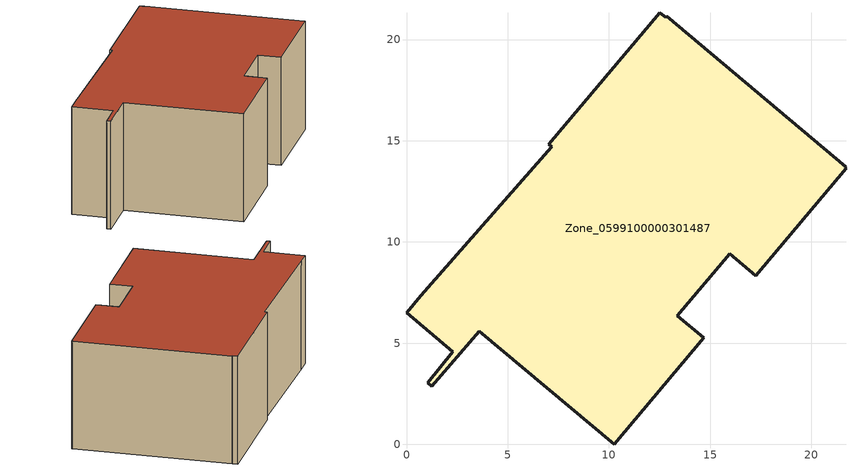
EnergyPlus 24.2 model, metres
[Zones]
Zone_0599100000301487
 floor ground (C_G): 1.05,3.03 2.28,4.57 0,6.49 0.71,7.34 7.17,14.69 7.02,14.82 12.52,21.33 12.8,21.09 12.86,21.16 21.71,13.72 21.67,13.67 21.71,13.63 17.25,8.32 15.96,9.41 13.38,6.35 14.68,5.26 10.25,0 3.58,5.6 1.25,2.86 z0
 wall outside (C_F): 2.28,4.57 1.05,3.03 1.25,2.86 3.58,5.6 10.25,0 14.68,5.26 13.38,6.35 15.96,9.41 17.25,8.32 21.71,13.63 21.67,13.67 21.71,13.72 12.86,21.16 12.8,21.09 12.52,21.33 7.02,14.82 7.17,14.69 0.71,7.34 0,6.49 2.28,4.57 z0:8.17
 roof outside (C_R): 1.25,2.86 3.58,5.6 10.25,0 14.68,5.26 13.38,6.35 15.96,9.41 17.25,8.32 21.71,13.63 21.67,13.67 21.71,13.72 12.86,21.16 12.8,21.09 12.52,21.33 7.02,14.82 7.17,14.69 0.71,7.34 0,6.49 2.28,4.57 1.05,3.03 z8.17
[BUILDING]
Pand.0599100000301487: North Axis=0; Terrain=City; Loads Convergence Tolerance Value=0.04; Temperature Convergence Tolerance Value=0.4; Solar Distribution=FullExterior; Maximum Number of Warmup Days=25; Minimum Number of Warmup Days=1
[Site:Location]
Rotterdam.The.Hague.AP_ZH_NLD Design_Conditions: Latitude=51.96; Longitude=4.45; Time Zone=1; Elevation=-4.5
[SITE:GROUNDTEMPERATURE:BUILDINGSURFACE]
18, 18, 18, 18, 18, 18, 18, 18, 18, 18, 18, 18
[MATERIAL] Thermal Absorptance=0.9; Solar Absorptance=0.7; Visible Absorptance=0.7
Name | Roughness | Thickness | Conductivity | Density | Specific Heat
G.D.1975-1991 | MediumSmooth | 0.15 | 0.288461 | 540 | 1210
F.D.1975-1991 | Rough | 0.3 | 0.230769 | 1920 | 840
R.D.1975-1991 | MediumRough | 0.2 | 0.153846 | 1500 | 1000
[CONSTRUCTION]
C_G: G.D.1975-1991
C_F: F.D.1975-1991
C_R: R.D.1975-1991
[ZONE]
Zone_0599100000301487: Type=1; Multiplier=1; Ceiling Height=Autocalculate; Volume=Autocalculate; Floor Area=autocalculate; Part of Total Floor Area=Yes
[ZONEINFILTRATION:DESIGNFLOWRATE]
Infil_Zone_0599100000301487: Zone or ZoneList or Space or SpaceList=Zone_0599100000301487; Schedule=AlwaysOn; Design Flow Rate Calculation Method=Flow/Area; Flow Rate per Floor Area=0.0042; Constant Term Coefficient=1; Temperature Term Coefficient=0; Velocity Term Coefficient=0; Velocity Squared Term Coefficient=0
[HVACTEMPLATE:ZONE:IDEALLOADSAIRSYSTEM]
Zone_0599100000301487: Maximum Heating Supply Air Temperature=50; Minimum Cooling Supply Air Temperature=13; Maximum Heating Supply Air Humidity Ratio=0.0156; Minimum Cooling Supply Air Humidity Ratio=0.0077; Heating Limit=NoLimit; Cooling Limit=NoLimit; Dehumidification Control Type=ConstantSensibleHeatRatio; Cooling Sensible Heat Ratio=0.7; Dehumidification Setpoint=60; Humidification Control Type=None; Humidification Setpoint=30; Outdoor Air Method=None; Outdoor Air Flow Rate per Person=0.00944; Outdoor Air Flow Rate per Zone Floor Area=0; Outdoor Air Flow Rate per Zone=0; Demand Controlled Ventilation Type=None; Outdoor Air Economizer Type=NoEconomizer; Heat Recovery Type=None; Sensible Heat Recovery Effectiveness=0.7; Latent Heat Recovery Effectiveness=0.65
[ZONECONTROL:THERMOSTAT]
ThermostatControl_Zone_0599100000301487: Zone or ZoneList=Zone_0599100000301487; Control Type Schedule=DualSetpointControlType; Control 1=Thermostat_Zone_0599100000301487; Temperature Difference Between Cutout And Setpoint=0
[THERMOSTATSETPOINT:DUALSETPOINT]
Thermostat_Zone_0599100000301487: Heating Setpoint Temperature Schedule=HeatingSetpoint_Zone_0599100000301487; Cooling Setpoint Temperature Schedule=CoolingSetpoint_Zone_0599100000301487
[SCHEDULE:COMPACT]
HeatingSetpoint_Zone_0599100000301487: Through: 12/31, For: AllDays, Until: 24:00, 21
CoolingSetpoint_Zone_0599100000301487: Through: 12/31, For: AllDays, Until: 24:00, 24
DualSetpointControlType: Through: 12/31, For: AllDays, Until: 24:00, 4
AlwaysOn: Through: 12/31, For: AllDays, Until: 24:00, 1
